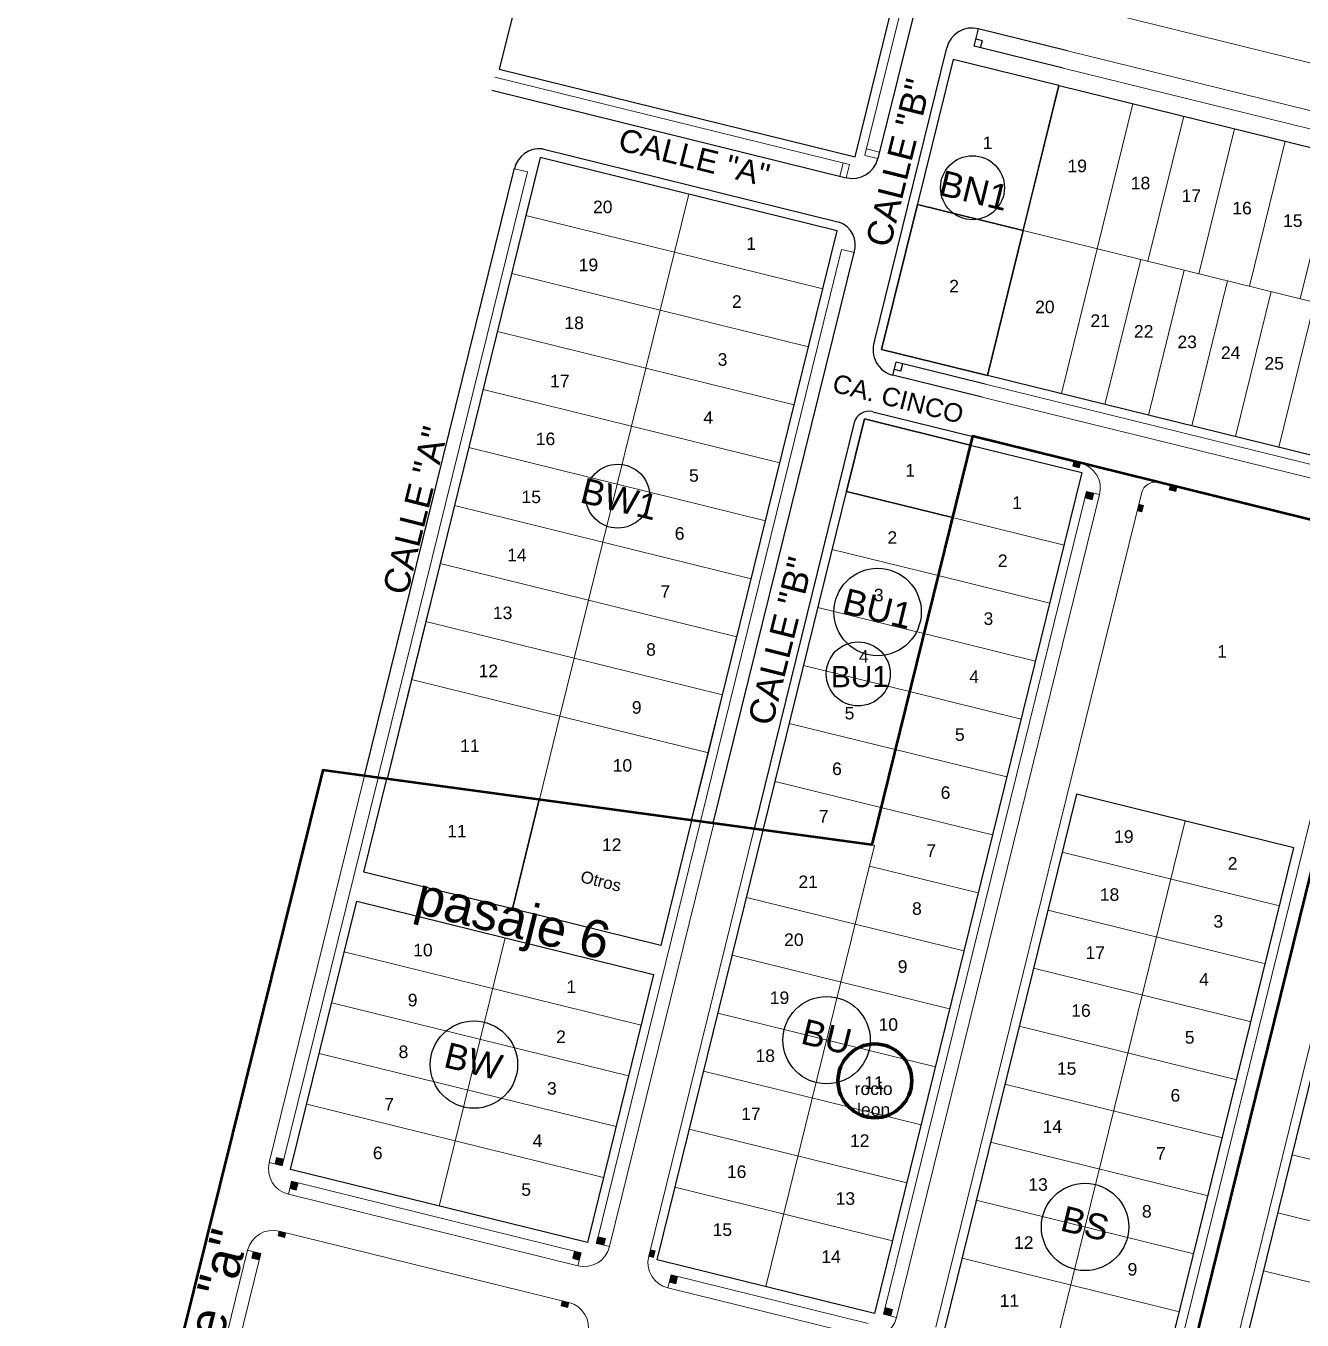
# Model space of a CAD drawing. Header units: millimetres. Extents: x 547073 to 557369, y 9424164 to 9429566.
# Drawn here: x 548289.1 to 548460, y 9426935.6 to 9427109 of the extents above; entities that cross this region are included whole.
import ezdxf

# ---------------------------------------------------------------- set-up
doc = ezdxf.new("R2010")
doc.units = ezdxf.units.MM
for name, color, linetype, lineweight in [('00 Estacionamientos', 251, 'Continuous', 15), ('00 Lotes', 7, 'Continuous', 15), ('00 Manzana', 170, 'Continuous', 25), ('00 Veredas', 253, 'Continuous', 15), ('VIVIENDA', 7, 'Continuous', 30)]:
    doc.layers.add(name, color=color, linetype=linetype, lineweight=lineweight)
doc.layers.add('TEXTO', color=5, linetype='Continuous')
doc.layers.add('TEXTO-CATASTRO', color=12, linetype='Continuous')
doc.styles.add('KBYOZ', font='micross.ttf')
pattern_1 = [(256, (-6120.45241, 7539.05218), (0.1030939209168, -0.0257042014075), [])]
pattern_2 = [(346, (-6120.45241, 7539.05218), (0.0257042014075, 0.1030939209168), [])]

msp = doc.modelspace()

# ---------------------------------------------------------------- hatches: boundary and pattern name
h = msp.add_hatch()
h.set_pattern_fill('ANSI31', color=256, scale=0.85, angle=301, style=0)
h.set_pattern_definition(pattern_2)
h.paths.add_polyline_path([(548430.314, 9427050.431), (548430.154, 9427049.783), (548429.281, 9427049.999), (548429.44, 9427050.646)])
h = msp.add_hatch()
h.set_pattern_fill('ANSI31', color=256, scale=0.85, angle=301, style=0)
h.set_pattern_definition([(346, (-6383.32635, 7603.8816), (0.0257042014075, 0.1030939209168), [])])
h.paths.add_polyline_path([(548443.227, 9427047.246), (548442.353, 9427047.462), (548442.194, 9427046.814), (548443.067, 9427046.599)])
h = msp.add_hatch()
h.set_pattern_fill('ANSI31', color=256, scale=0.85, angle=211, style=0)
h.set_pattern_definition(pattern_1)
h.paths.add_polyline_path([(548432.097, 9427046.386), (548431.127, 9427046.626), (548430.911, 9427045.752), (548431.882, 9427045.512)])
h = msp.add_hatch()
h.set_pattern_fill('ANSI31', color=256, scale=0.85, angle=211, style=0)
h.set_pattern_definition(pattern_1)
h.paths.add_polyline_path([(548438.764, 9427044.742), (548438.117, 9427044.902), (548437.902, 9427044.028), (548438.549, 9427043.868)])
h = msp.add_hatch()
h.set_pattern_fill('ANSI31', color=256, scale=0.85, angle=211, style=0)
h.set_pattern_definition(pattern_1)
h.paths.add_polyline_path([(548323.635, 9426957.162), (548322.665, 9426957.405), (548322.45, 9426956.532), (548323.42, 9426956.288)])
h = msp.add_hatch()
h.set_pattern_fill('ANSI31', color=256, scale=0.85, angle=301, style=0)
h.set_pattern_definition(pattern_2)
h.paths.add_polyline_path([(548325.535, 9426954.003), (548324.662, 9426954.218), (548324.422, 9426953.248), (548325.296, 9426953.032)])
h = msp.add_hatch()
h.set_pattern_fill('ANSI31', color=256, scale=0.85, angle=301, style=0)
h.set_pattern_definition(pattern_2)
h.paths.add_polyline_path([(548323.888, 9426947.324), (548323.015, 9426947.54), (548322.855, 9426946.893), (548323.729, 9426946.677)])
h = msp.add_hatch()
h.set_pattern_fill('ANSI31', color=256, scale=0.85, angle=211, style=0)
h.set_pattern_definition(pattern_1)
h.paths.add_polyline_path([(548366.685, 9426946.533), (548365.714, 9426946.772), (548365.499, 9426945.898), (548366.47, 9426945.659)])
h = msp.add_hatch()
h.set_pattern_fill('ANSI31', color=256, scale=0.85, angle=211, style=0)
h.set_pattern_definition(pattern_1)
h.paths.add_polyline_path([(548320.525, 9426944.549), (548319.554, 9426944.789), (548319.338, 9426943.915), (548320.309, 9426943.675)])
h = msp.add_hatch()
h.set_pattern_fill('ANSI31', color=256, scale=0.85, angle=301, style=0)
h.set_pattern_definition(pattern_2)
h.paths.add_polyline_path([(548363.443, 9426944.654), (548362.569, 9426944.87), (548362.329, 9426943.899), (548363.203, 9426943.683)])
h = msp.add_hatch()
h.set_pattern_fill('ANSI31', color=256, scale=0.85, angle=211, style=0)
h.set_pattern_definition(pattern_1)
h.paths.add_polyline_path([(548373.353, 9426944.891), (548372.706, 9426945.051), (548372.49, 9426944.177), (548373.137, 9426944.017)])
h = msp.add_hatch()
h.set_pattern_fill('ANSI31', color=256, scale=0.85, angle=301, style=0)
h.set_pattern_definition(pattern_2)
h.paths.add_polyline_path([(548376.356, 9426941.47), (548375.482, 9426941.685), (548375.243, 9426940.714), (548376.116, 9426940.499)])
h = msp.add_hatch()
h.set_pattern_fill('ANSI31', color=256, scale=0.85, angle=301, style=0)
h.set_pattern_definition(pattern_2)
h.paths.add_polyline_path([(548361.784, 9426937.979), (548360.911, 9426938.194), (548360.751, 9426937.547), (548361.625, 9426937.331)])
h = msp.add_hatch()
h.set_pattern_fill('ANSI31', color=256, scale=0.85, angle=211, style=0)
h.set_pattern_definition(pattern_1)
h.paths.add_polyline_path([(548405.133, 9426937.051), (548404.162, 9426937.29), (548403.947, 9426936.416), (548404.918, 9426936.177)])

# ---------------------------------------------------------------- linework, layer by layer
for p, q in [((548453.356, 9427294.615), (548403.191, 9427091.203)), ((548416.068, 9427106.258), (548416.642, 9427108.588)), ((548428.574, 9427105.646), (548416.624, 9427108.592)), ((548402.711, 9427066.705), (548412.406, 9427106.027)), ((548428.012, 9427103.318), (548416.068, 9427106.258)), ((548416.307, 9427107.229), (548417.181, 9427107.013)), ((548416.942, 9427106.042), (548417.181, 9427107.013)), ((548351.471, 9427100.353), (548398.956, 9427088.642)), ((548358.258, 9427092.499), (548398.003, 9427082.698)), ((548334.439, 9427008.518), (548354.508, 9427089.895)), ((548381.146, 9427002.166), (548400.028, 9427078.618)), ((548405.199, 9427062.178), (548405.63, 9427063.925)), ((548406.264, 9427062.739), (548405.391, 9427062.954)), ((548417.56, 9427060.984), (548405.63, 9427063.925)), ((548406.264, 9427062.739), (548406.504, 9427063.71)), ((548417.13, 9427059.242), (548405.201, 9427062.184)), ((548402.507, 9427057.286), (548416.478, 9427053.841)), ((548399.992, 9427055.847), (548386.595, 9427001.423))]:
    msp.add_line(p, q)
msp.add_lwpolyline([(548451.09, 9427298.266), (548403.702, 9427309.952), (548372.406, 9427183.716), (548369.371, 9427170.375), (548352.474, 9427103.197), (548400.155, 9427091.436)], close=True)
at = {"color": 242, "lineweight": 50}
msp.add_lwpolyline([(548471.322, 9427036.713, 0.4142136), (548468.762, 9427040.949), (548415.848, 9427053.999), (548402.353, 9426999.279), (548328.857, 9427009.287), (548289.082, 9426849.132), (548294.792, 9426847.723, 0.2954188), (548296.034, 9426844.128), (548398.91, 9426763.691, 0.5439022), (548404.464, 9426765.611)], format="xyb", close=True, dxfattribs=at)
at = {"color": 1, "lineweight": 100}
msp.add_circle((548402.776, 9426967.67), 4.944, dxfattribs=at)
for centre, radius, start, end in [((548415.804, 9427105.19), 3.5, 76.15113, 166.15113), ((548357.884, 9427089.037), 3.483, 83.83271, 166.55566), ((548399.794, 9427092.041), 3.5, 256.14628, 346.14628), ((548396.828, 9427079.572), 3.339, 343.39064, 69.39411), ((548406.049, 9427065.593), 3.519, 161.57204, 256.01656), ((548401.984, 9427055.285), 2.069, 76.93734, 164.23669)]:
    msp.add_arc(centre, radius, start, end)
at = {"layer": '00 Estacionamientos'}
for p, q in [((548428.59, 9427105.65), (548563.737, 9427072.32)), ((548551.806, 9427026.031), (548417.143, 9427059.241)), ((548432.874, 9427046.195), (548405.695, 9426935.987)), ((548444.143, 9426926.503), (548471.322, 9427036.713)), ((548334.447, 9427008.521), (548321.67, 9426956.712)), ((548381.227, 9427002.154), (548367.247, 9426945.47)), ((548363.012, 9426942.907), (548324.231, 9426952.471)), ((548318.78, 9426944.991), (548294.792, 9426847.723)), ((548401.46, 9426933.425), (548375.051, 9426939.938))]:
    msp.add_line(p, q, dxfattribs=at)
at = {"layer": '00 Lotes'}
for p, q in [((548432.551, 9427079.13), (548437.34, 9427098.548)), ((548439.347, 9427077.454), (548444.136, 9427096.872)), ((548446.144, 9427075.778), (548450.933, 9427095.196)), ((548452.94, 9427074.102), (548457.729, 9427093.52)), ((548459.736, 9427072.426), (548464.525, 9427091.844)), ((548557.798, 9427048.242), (548422.651, 9427081.571)), ((548432.551, 9427079.13), (548427.762, 9427059.712)), ((548438.376, 9427077.693), (548433.588, 9427058.275)), ((548444.202, 9427076.257), (548439.413, 9427056.838)), ((548450.027, 9427074.82), (548445.238, 9427055.402)), ((548455.853, 9427073.383), (548451.064, 9427053.965)), ((548461.678, 9427071.947), (548456.889, 9427052.528)), ((548428.118, 9427039.437), (548413.166, 9427043.124)), ((548426.202, 9427031.67), (548411.25, 9427035.357)), ((548424.287, 9427023.902), (548409.335, 9427027.59)), ((548422.371, 9427016.135), (548407.419, 9427019.822)), ((548420.455, 9427008.368), (548405.504, 9427012.055)), ((548418.54, 9427000.6), (548403.588, 9427004.288)), ((548426.621, 9426930.63), (548444.34, 9427002.477)), ((548388.173, 9426940.112), (548402.741, 9426999.183)), ((548402.353, 9426999.279), (548402.741, 9426999.183)), ((548456.988, 9426991.118), (548427.861, 9426998.302)), ((548416.624, 9426992.833), (548402.061, 9426996.425)), ((548414.709, 9426985.066), (548385.582, 9426992.249)), ((548455.072, 9426983.351), (548425.945, 9426990.534)), ((548344.414, 9426950.904), (548353.273, 9426986.827)), ((548371.472, 9426975.13), (548331.723, 9426984.932)), ((548412.793, 9426977.299), (548383.666, 9426984.482)), ((548453.157, 9426975.584), (548424.03, 9426982.767)), ((548369.796, 9426968.333), (548330.047, 9426978.136)), ((548410.878, 9426969.531), (548381.75, 9426976.715)), ((548451.241, 9426967.817), (548422.114, 9426975)), ((548368.12, 9426961.537), (548328.371, 9426971.34)), ((548408.962, 9426961.764), (548379.835, 9426968.947)), ((548449.326, 9426960.049), (548420.198, 9426967.233)), ((548366.444, 9426954.741), (548326.695, 9426964.543)), ((548407.047, 9426953.997), (548377.919, 9426961.18)), ((548447.41, 9426952.282), (548418.283, 9426959.465)), ((548487.774, 9426950.567), (548458.647, 9426957.751)), ((548405.131, 9426946.229), (548376.004, 9426953.413)), ((548445.495, 9426944.515), (548416.367, 9426951.698)), ((548485.858, 9426942.8), (548456.731, 9426949.983)), ((548443.579, 9426936.747), (548414.452, 9426943.931)), ((548483.943, 9426935.033), (548454.815, 9426942.216))]:
    msp.add_line(p, q, dxfattribs=at)
for points in [[(548427.431, 9427100.982), (548413.256, 9427104.478), (548408.467, 9427085.059), (548422.642, 9427081.563)], [(548357.97, 9427091.335), (548356.054, 9427083.567), (548375.929, 9427078.666), (548377.844, 9427086.433)], [(548397.719, 9427081.532), (548395.803, 9427073.764), (548375.929, 9427078.666), (548377.844, 9427086.433)], [(548374.013, 9427070.898), (548354.139, 9427075.8), (548356.054, 9427083.567), (548375.929, 9427078.666)], [(548375.929, 9427078.666), (548395.803, 9427073.764), (548393.888, 9427065.997), (548374.013, 9427070.898)], [(548354.139, 9427075.8), (548352.223, 9427068.033), (548372.098, 9427063.131), (548374.013, 9427070.898)], [(548374.013, 9427070.898), (548372.098, 9427063.131), (548391.972, 9427058.23), (548393.888, 9427065.997)], [(548370.182, 9427055.364), (548350.307, 9427060.265), (548352.223, 9427068.033), (548372.098, 9427063.131)], [(548391.972, 9427058.23), (548390.057, 9427050.463), (548370.182, 9427055.364), (548372.098, 9427063.131)], [(548350.307, 9427060.265), (548370.182, 9427055.364), (548368.266, 9427047.597), (548348.392, 9427052.498)], [(548370.182, 9427055.364), (548390.057, 9427050.463), (548388.141, 9427042.695), (548368.266, 9427047.597)], [(548366.351, 9427039.829), (548346.476, 9427044.731), (548348.392, 9427052.498), (548368.266, 9427047.597)], [(548388.141, 9427042.695), (548386.225, 9427034.928), (548366.351, 9427039.829), (548368.266, 9427047.597)], [(548413.16, 9427043.117), (548411.245, 9427035.35), (548397.069, 9427038.846), (548398.985, 9427046.613)], [(548346.476, 9427044.731), (548344.561, 9427036.964), (548364.435, 9427032.062), (548366.351, 9427039.829)], [(548386.225, 9427034.928), (548384.31, 9427027.161), (548364.435, 9427032.062), (548366.351, 9427039.829)], [(548411.245, 9427035.35), (548409.329, 9427027.582), (548395.154, 9427031.078), (548397.069, 9427038.846)], [(548364.435, 9427032.062), (548362.52, 9427024.295), (548342.645, 9427029.196), (548344.561, 9427036.964)], [(548364.435, 9427032.062), (548384.31, 9427027.161), (548382.394, 9427019.393), (548362.52, 9427024.295)], [(548409.329, 9427027.582), (548407.413, 9427019.815), (548393.238, 9427023.311), (548395.154, 9427031.078)], [(548342.645, 9427029.196), (548340.73, 9427021.429), (548360.604, 9427016.528), (548362.52, 9427024.295)], [(548382.394, 9427019.393), (548380.479, 9427011.626), (548360.604, 9427016.528), (548362.52, 9427024.295)], [(548407.413, 9427019.815), (548405.498, 9427012.048), (548391.323, 9427015.544), (548393.238, 9427023.311)], [(548340.73, 9427021.429), (548360.604, 9427016.528), (548357.845, 9427005.34), (548337.447, 9427008.117)], [(548380.479, 9427011.626), (548378.243, 9427002.562), (548357.845, 9427005.34), (548360.604, 9427016.528)], [(548405.498, 9427012.048), (548403.582, 9427004.28), (548389.407, 9427007.776), (548391.323, 9427015.544)], [(548389.407, 9427007.776), (548387.8, 9427001.261), (548402.349, 9426999.28), (548403.582, 9427004.28)]]:
    msp.add_lwpolyline(points, close=True, dxfattribs=at)
at = {"layer": '00 Manzana'}
for points in [[(548427.431, 9427100.982), (548413.256, 9427104.478), (548403.678, 9427065.641), (548417.853, 9427062.145)], [(548397.719, 9427081.532), (548357.97, 9427091.335), (548337.447, 9427008.117), (548378.243, 9427002.562)], [(548387.8, 9427001.261), (548401.38, 9427056.322), (548415.555, 9427052.826), (548402.349, 9426999.28)], [(548378.237, 9427002.561), (548374.106, 9426985.81), (548354.231, 9426990.711), (548357.838, 9427005.338)]]:
    msp.add_lwpolyline(points, close=True, dxfattribs=at)
for points in [[(548417.863, 9427062.153), (548427.44, 9427100.99), (548562.587, 9427067.66), (548553.009, 9427028.824), (548417.863, 9427062.153)], [(548415.562, 9427052.833), (548430.512, 9427049.146), (548402.737, 9426936.52), (548373.609, 9426943.704), (548387.803, 9427001.259), (548402.353, 9426999.279), (548415.562, 9427052.833)], [(548478.281, 9427037.365), (548450.505, 9426924.74), (548479.633, 9426917.556), (548507.408, 9427030.182), (548478.281, 9427037.365)], [(548357.838, 9427005.338), (548354.231, 9426990.711), (548334.357, 9426995.612), (548337.44, 9427008.114), (548357.838, 9427005.338)], [(548429.776, 9427006.069), (548412.057, 9426934.222), (548441.185, 9426927.038), (548458.904, 9426998.886), (548429.776, 9427006.069)], [(548373.148, 9426981.926), (548364.289, 9426946.002), (548324.54, 9426955.805), (548333.399, 9426991.729), (548373.148, 9426981.926)]]:
    msp.add_lwpolyline(points, dxfattribs=at)
at = {"layer": '00 Veredas'}
for p, q in [((548451.883, 9427296.156), (548401.443, 9427091.634)), ((548418.122, 9427114.617), (548564.736, 9427078.46)), ((548428.015, 9427103.32), (548563.162, 9427069.99)), ((548351.905, 9427102.1), (548399.387, 9427090.39)), ((548403.406, 9427092.077), (548401.66, 9427092.507)), ((548398.082, 9427088.858), (548398.513, 9427090.605)), ((548398.956, 9427088.642), (548399.387, 9427090.39)), ((548403.192, 9427091.202), (548401.444, 9427091.633)), ((548336.233, 9427008.274), (548356.244, 9427089.416)), ((548379.424, 9427002.392), (548398.326, 9427079.037)), ((548552.237, 9427027.778), (548417.574, 9427060.988)), ((548415.849, 9427053.998), (548430.314, 9427050.431)), ((548429.44, 9427050.646), (548429.281, 9427049.999)), ((548430.314, 9427050.431), (548430.154, 9427049.783)), ((548429.281, 9427049.999), (548430.154, 9427049.783)), ((548440.897, 9427047.821), (548468.762, 9427040.949)), ((548442.353, 9427047.462), (548442.194, 9427046.814)), ((548443.227, 9427047.246), (548443.067, 9427046.599)), ((548431.127, 9427046.626), (548403.947, 9426936.418)), ((548438.476, 9427046.358), (548410.938, 9426934.693)), ((548431.882, 9427045.512), (548430.911, 9427045.752)), ((548432.874, 9427046.195), (548431.127, 9427046.626)), ((548432.097, 9427046.386), (548431.882, 9427045.512)), ((548442.194, 9427046.814), (548443.067, 9427046.599)), ((548438.549, 9427043.868), (548437.902, 9427044.028)), ((548438.764, 9427044.742), (548438.117, 9427044.902)), ((548438.549, 9427043.868), (548438.764, 9427044.742)), ((548442.395, 9426926.934), (548469.575, 9427037.144)), ((548476.924, 9427036.876), (548449.385, 9426925.21)), ((548336.241, 9427008.277), (548323.418, 9426956.281)), ((548379.433, 9427002.398), (548365.5, 9426945.901)), ((548372.49, 9426944.177), (548386.608, 9427001.422)), ((548321.675, 9426956.726), (548323.421, 9426956.288)), ((548322.665, 9426957.405), (548322.447, 9426956.52)), ((548322.665, 9426957.405), (548323.64, 9426957.161)), ((548324.231, 9426952.471), (548324.662, 9426954.218)), ((548363.443, 9426944.654), (548324.662, 9426954.218)), ((548325.296, 9426953.032), (548325.535, 9426954.003)), ((548325.296, 9426953.032), (548324.422, 9426953.248)), ((548323.015, 9426947.54), (548322.855, 9426946.893)), ((548322.855, 9426946.893), (548323.729, 9426946.677)), ((548361.784, 9426937.979), (548323.011, 9426947.541)), ((548323.888, 9426947.324), (548323.729, 9426946.677)), ((548366.685, 9426946.533), (548365.716, 9426946.772)), ((548366.685, 9426946.533), (548366.47, 9426945.662)), ((548318.777, 9426944.98), (548320.525, 9426944.549)), ((548319.556, 9426944.8), (548319.338, 9426943.915)), ((548362.329, 9426943.899), (548362.569, 9426944.87)), ((548363.012, 9426942.907), (548363.443, 9426944.654)), ((548367.248, 9426945.467), (548365.5, 9426945.898)), ((548373.353, 9426944.891), (548372.706, 9426945.051)), ((548373.137, 9426944.017), (548373.353, 9426944.891)), ((548320.527, 9426944.56), (548296.539, 9426847.292)), ((548319.338, 9426943.915), (548320.309, 9426943.675)), ((548363.203, 9426943.683), (548362.329, 9426943.899)), ((548373.137, 9426944.017), (548372.49, 9426944.177)), ((548375.051, 9426939.938), (548375.482, 9426941.685)), ((548401.891, 9426935.172), (548375.482, 9426941.685)), ((548376.116, 9426940.499), (548376.356, 9426941.47)), ((548376.116, 9426940.499), (548375.243, 9426940.714)), ((548360.911, 9426938.194), (548360.751, 9426937.547)), ((548361.784, 9426937.979), (548361.625, 9426937.331)), ((548360.751, 9426937.547), (548361.625, 9426937.331)), ((548405.696, 9426935.985), (548403.948, 9426936.416)), ((548405.133, 9426937.051), (548404.164, 9426937.29)), ((548405.133, 9426937.051), (548404.918, 9426936.178))]:
    msp.add_line(p, q, dxfattribs=at)
at = {"layer": '00 Veredas', "color": 204}
msp.add_line((548357.973, 9427091.334), (548397.719, 9427081.532), dxfattribs=at)
at = {"layer": '00 Veredas'}
for points in [[(548354.497, 9427089.847), (548356.244, 9427089.416)], [(548400.028, 9427078.618), (548398.352, 9427079.031)]]:
    msp.add_lwpolyline(points, dxfattribs=at)
for centre, radius, start, end in [((548429.476, 9427047.033), 3.5, 346.14628, 76.14628), ((548440.418, 9427045.879), 2, 76.14628, 166.14628), ((548325.069, 9426955.869), 3.5, 166.14628, 256.14628), ((548322.175, 9426944.142), 3.5, 76.14628, 166.14628), ((548363.85, 9426946.305), 3.5, 256.14628, 346.14628), ((548375.889, 9426943.336), 3.5, 166.14628, 256.14628), ((548360.946, 9426934.58), 3.5, 346.15091, 76.14628), ((548402.298, 9426936.823), 3.5, 256.14628, 346.14628)]:
    msp.add_arc(centre, radius, start, end, dxfattribs=at)
at = {"layer": 'TEXTO', "color": 1}
for centre in [(548415.852, 9427087.297), (548368.345, 9427045.982), (548400.549, 9427022.175)]:
    msp.add_circle(centre, 4.282, dxfattribs=at)
at = {"layer": 'TEXTO-CATASTRO'}
for centre in [(548403.146, 9427030.466), (548396.313, 9426973.121), (548349.085, 9426969.847), (548430.93, 9426948.105)]:
    msp.add_circle(centre, 5.85, dxfattribs=at)
at = {"layer": 'VIVIENDA'}
for points in [[(548417.853, 9427062.145), (548422.642, 9427081.563), (548408.467, 9427085.059), (548403.678, 9427065.641)], [(548401.38, 9427056.322), (548415.555, 9427052.826), (548413.16, 9427043.117), (548398.985, 9427046.613)]]:
    msp.add_lwpolyline(points, close=True, dxfattribs=at)

# ---------------------------------------------------------------- texts
at = {"layer": 'TEXTO', "color": 7, "attachment_point": 5, "style": 'KBYOZ'}
for s, insert, char_height, width, rotation in [('CALLE "B"', (548405.934, 9427090.635), 3.4, 252.11877, 76), ('CALLE "A"', (548341.248, 9427044.077), 3.4, 252.11877, 76), ('CALLE "B"', (548390.158, 9427026.579), 3.4, 252.11877, 76), ('Otros', (548366.098, 9426994.413), 1.6128, 19.94605, 346), ('pasaje 6', (548354.143, 9426988.733), 5, 252.11877, 346), ('calle "a"', (548313.471, 9426935.384), 5, 252.11877, 76)]:
    msp.add_mtext(s, dxfattribs=dict(at, insert=insert, char_height=char_height, width=width, rotation=rotation))
at = {"layer": 'TEXTO', "color": 1, "insert": (548400.769, 9427021.804), "char_height": 2.8512, "width": 0.000132, "attachment_point": 5, "rotation": 0.08064, "style": 'KBYOZ'}
msp.add_mtext('BU1', dxfattribs=at)
at = {"layer": 'TEXTO-CATASTRO', "color": 7, "attachment_point": 5, "rotation": 346, "style": 'KBYOZ'}
for s, insert, char_height, width in [('CALLE "A"', (548378.588, 9427091.342), 3.06, 0.00000000018), ('CA. CINCO', (548405.895, 9427059.024), 2.4786, 0.000000000146)]:
    msp.add_mtext(s, dxfattribs=dict(at, insert=insert, char_height=char_height, width=width))
at = {"layer": 'TEXTO-CATASTRO', "attachment_point": 5, "style": 'KBYOZ'}
for s, insert, char_height, width, rotation in [('1', (548417.879, 9427093.311), 1.68, 0.000122, 0.08064), ('19', (548429.877, 9427090.204), 1.68, 0.000122, 0.08064), ('BN1', (548416.072, 9427086.926), 3.4214, 0.000158, 346.25424), ('18', (548438.359, 9427087.904), 1.68, 0.000122, 0.08064), ('17', (548445.156, 9427086.228), 1.68, 0.000122, 0.08064), ('20', (548366.335, 9427084.714), 1.68, 0.000122, 0.08064), ('16', (548451.952, 9427084.552), 1.68, 0.000122, 0.08064), ('15', (548458.749, 9427082.876), 1.68, 0.000122, 0.08064), ('1', (548386.208, 9427079.813), 1.68, 0.000122, 0.08064), ('19', (548364.42, 9427076.947), 1.68, 0.000122, 0.08064), ('2', (548413.388, 9427074.115), 1.68, 0.000122, 0.08064), ('2', (548384.293, 9427072.046), 1.68, 0.000122, 0.08064), ('20', (548425.542, 9427071.319), 1.68, 0.000122, 0.08064), ('18', (548362.504, 9427069.18), 1.68, 0.000122, 0.08064), ('21', (548432.953, 9427069.491), 1.68, 0.000122, 0.08064), ('22', (548438.779, 9427068.054), 1.68, 0.000122, 0.08064), ('23', (548444.603, 9427066.634), 1.68, 0.000122, 0.08064), ('24', (548450.429, 9427065.197), 1.68, 0.000122, 0.08064), ('3', (548382.377, 9427064.279), 1.68, 0.000122, 0.08064), ('25', (548456.254, 9427063.761), 1.68, 0.000122, 0.08064), ('17', (548360.589, 9427061.412), 1.68, 0.000122, 0.08064), ('4', (548380.462, 9427056.511), 1.68, 0.000122, 0.08064), ('16', (548358.672, 9427053.646), 1.68, 0.000122, 0.08064), ('5', (548378.546, 9427048.744), 1.68, 0.000122, 0.08064), ('1', (548407.497, 9427049.433), 1.68, 0.000122, 0.08064), ('BW1', (548368.564, 9427045.611), 3.4214, 0.000158, 346.25424), ('15', (548356.757, 9427045.878), 1.68, 0.000122, 0.08064), ('1', (548421.818, 9427045.105), 1.68, 0.000122, 0.08064), ('6', (548376.631, 9427040.977), 1.68, 0.000122, 0.08064), ('2', (548405.119, 9427040.443), 1.68, 0.000122, 0.08064), ('14', (548354.842, 9427038.111), 1.68, 0.000122, 0.08064), ('2', (548419.902, 9427037.338), 1.68, 0.000122, 0.08064), ('7', (548374.715, 9427033.209), 1.68, 0.000122, 0.08064), ('BU1', (548403.149, 9427030.904), 3.4214, 0.000158, 346.25424), ('3', (548403.297, 9427032.725), 1.68, 0.000122, 0.08064), ('13', (548352.926, 9427030.343), 1.68, 0.000122, 0.08064), ('3', (548417.987, 9427029.571), 1.68, 0.000122, 0.08064), ('8', (548372.8, 9427025.442), 1.68, 0.000122, 0.08064), ('4', (548401.292, 9427024.528), 1.68, 0.000122, 0.08064), ('1', (548449.276, 9427025.189), 1.68, 0.000122, 0.08064), ('12', (548351.011, 9427022.576), 1.68, 0.000122, 0.08064), ('4', (548416.071, 9427021.803), 1.68, 0.000122, 0.08064), ('9', (548370.884, 9427017.675), 1.68, 0.000122, 0.08064), ('5', (548399.379, 9427016.909), 1.68, 0.000122, 0.08064), ('5', (548414.156, 9427014.036), 1.68, 0.000122, 0.08064), ('11', (548348.542, 9427012.565), 1.68, 0.000122, 0.08064), ('10', (548368.968, 9427009.908), 1.68, 0.000122, 0.08064), ('6', (548397.7, 9427009.457), 1.68, 0.000122, 0.08064), ('6', (548412.24, 9427006.269), 1.68, 0.000122, 0.08064), ('7', (548395.926, 9427003.099), 1.68, 0.000122, 0.08064), ('11', (548346.805, 9427001.116), 1.68, 0.000122, 0.08064), ('12', (548367.532, 9426999.301), 1.68, 0.000122, 0.08064), ('19', (548436.124, 9427000.378), 1.68, 0.000122, 0.08064), ('7', (548410.324, 9426998.501), 1.68, 0.000122, 0.08064), ('2', (548450.688, 9426996.787), 1.68, 0.000122, 0.08064), ('21', (548393.845, 9426994.326), 1.68, 0.000122, 0.08064), ('18', (548434.209, 9426992.611), 1.68, 0.000122, 0.08064), ('8', (548408.409, 9426990.734), 1.68, 0.000122, 0.08064), ('3', (548448.773, 9426989.019), 1.68, 0.000122, 0.08064), ('20', (548391.93, 9426986.558), 1.68, 0.000122, 0.08064), ('10', (548342.255, 9426985.173), 1.68, 0.000122, 0.08064), ('17', (548432.293, 9426984.844), 1.68, 0.000122, 0.08064), ('9', (548406.493, 9426982.967), 1.68, 0.000122, 0.08064), ('1', (548362.129, 9426980.272), 1.68, 0.000122, 0.08064), ('4', (548446.857, 9426981.252), 1.68, 0.000122, 0.08064), ('9', (548340.875, 9426978.476), 1.68, 0.000122, 0.08064), ('19', (548390.014, 9426978.791), 1.68, 0.000122, 0.08064), ('16', (548430.378, 9426977.077), 1.68, 0.000122, 0.08064), ('BU', (548396.316, 9426973.559), 3.4214, 0.000158, 346.25424), ('10', (548404.578, 9426975.2), 1.68, 0.000122, 0.08064), ('2', (548360.749, 9426973.574), 1.68, 0.000122, 0.08064), ('5', (548444.941, 9426973.485), 1.68, 0.000122, 0.08064), ('8', (548339.647, 9426971.549), 1.68, 0.000122, 0.08064), ('BW', (548349.011, 9426970.304), 3.4214, 0.000158, 346.25424), ('18', (548388.099, 9426971.024), 1.68, 0.000122, 0.08064), ('15', (548428.462, 9426969.309), 1.68, 0.000122, 0.08064), ('3', (548359.522, 9426966.648), 1.68, 0.000122, 0.08064), ('rocio leon', (548402.613, 9426965.202), 1.68, 0.000122, 0.08064), ('11', (548402.662, 9426967.432), 1.68, 0.000122, 0.08064), ('7', (548337.732, 9426964.546), 1.68, 0.000122, 0.08064), ('6', (548443.026, 9426965.718), 1.68, 0.000122, 0.08064), ('17', (548386.183, 9426963.257), 1.68, 0.000122, 0.08064), ('14', (548426.547, 9426961.542), 1.68, 0.000122, 0.08064), ('4', (548357.606, 9426959.645), 1.68, 0.000122, 0.08064), ('12', (548400.747, 9426959.665), 1.68, 0.000122, 0.08064), ('6', (548336.199, 9426958.002), 1.68, 0.000122, 0.08064), ('7', (548441.11, 9426957.95), 1.68, 0.000122, 0.08064), ('16', (548384.268, 9426955.489), 1.68, 0.000122, 0.08064), ('5', (548356.073, 9426953.1), 1.68, 0.000122, 0.08064), ('13', (548424.631, 9426953.775), 1.68, 0.000122, 0.08064), ('13', (548398.831, 9426951.898), 1.68, 0.000122, 0.08064), ('BS', (548430.933, 9426948.543), 3.4214, 0.000158, 346.25424), ('8', (548439.195, 9426950.183), 1.68, 0.000122, 0.08064), ('15', (548382.352, 9426947.722), 1.68, 0.000122, 0.08064), ('12', (548422.716, 9426946.007), 1.68, 0.000122, 0.08064), ('14', (548396.916, 9426944.13), 1.68, 0.000122, 0.08064), ('9', (548437.279, 9426942.416), 1.68, 0.000122, 0.08064), ('11', (548420.8, 9426938.24), 1.68, 0.000122, 0.08064)]:
    msp.add_mtext(s, dxfattribs=dict(at, insert=insert, char_height=char_height, width=width, rotation=rotation))

doc.saveas('drawing.dxf')
